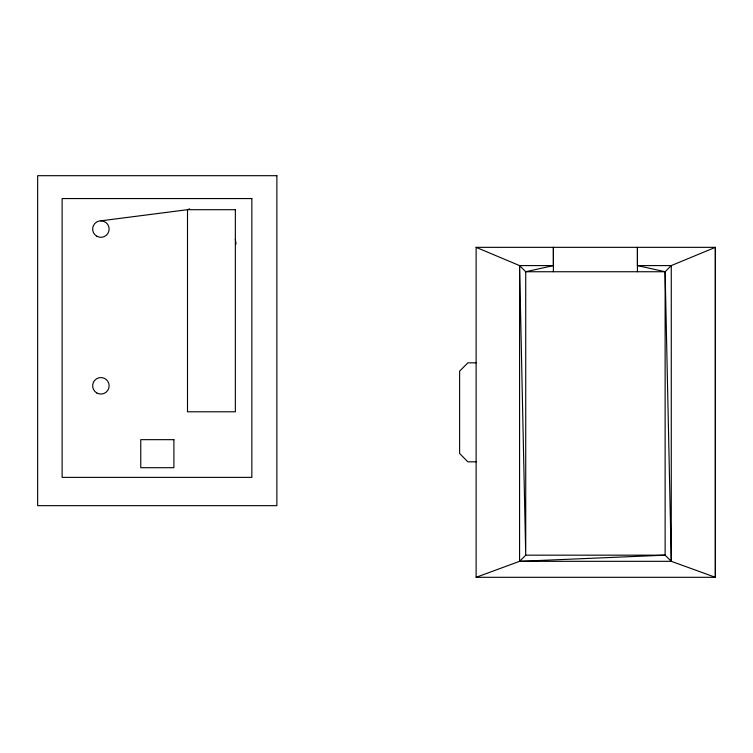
<?xml version="1.0" encoding="UTF-8"?>
<svg xmlns="http://www.w3.org/2000/svg" width="753" height="753" viewBox="0 0 753 753"><rect width="100%" height="100%" fill="white"/><g stroke="black" fill="none" stroke-linecap="round" stroke-linejoin="round"><path stroke-width="1.13" d="M476.122 247.342L519.57 265.593L525.726 271.739L665.125 271.739L671.271 265.593L715.35 247.342L715.35 577.306L476.122 577.306L476.122 247.342L715.35 247.342L715.35 577.306L671.271 561.324L519.57 561.324L476.122 577.306M553.389 248.038L553.38 247.342L553.399 265.593L519.57 265.593L519.57 561.324L525.726 555.168L665.125 555.168L671.271 561.324L671.271 265.593L637.443 265.593L637.433 247.342L637.443 271.739M189.69 208.863L187.506 209.692L100.893 220.827M553.399 265.593L525.726 271.739L525.726 555.168L519.57 265.593M519.57 561.324L665.125 555.168L665.125 271.739L637.443 265.593M476.122 362.833L467.877 362.833L459.622 371.154L459.622 453.504L467.877 461.824L476.122 461.824M235.35 239.388L236.075 244.019M665.125 271.739L671.271 561.324M553.389 247.342L553.399 271.739M276.878 175.694L276.878 505.658L37.65 505.658L37.65 175.694L276.878 175.694M251.85 198.557L62.123 198.557L62.123 477.374L251.85 477.374L251.85 198.557M235.35 209.692L187.506 209.692L187.506 411.797L235.35 411.797L235.35 209.692M173.905 439.667L140.764 439.667L140.764 467.707L173.905 467.707L173.905 439.667M96.77 236.216A8.245 8.245 0 0 0 109.138 229.081A8.245 8.245 0 0 0 96.77 221.937A8.245 8.245 0 0 0 96.77 236.216M96.77 392.953A8.245 8.245 0 0 0 109.138 385.809A8.245 8.245 0 0 0 96.77 378.665A8.245 8.245 0 0 0 96.77 392.953"/></g></svg>
